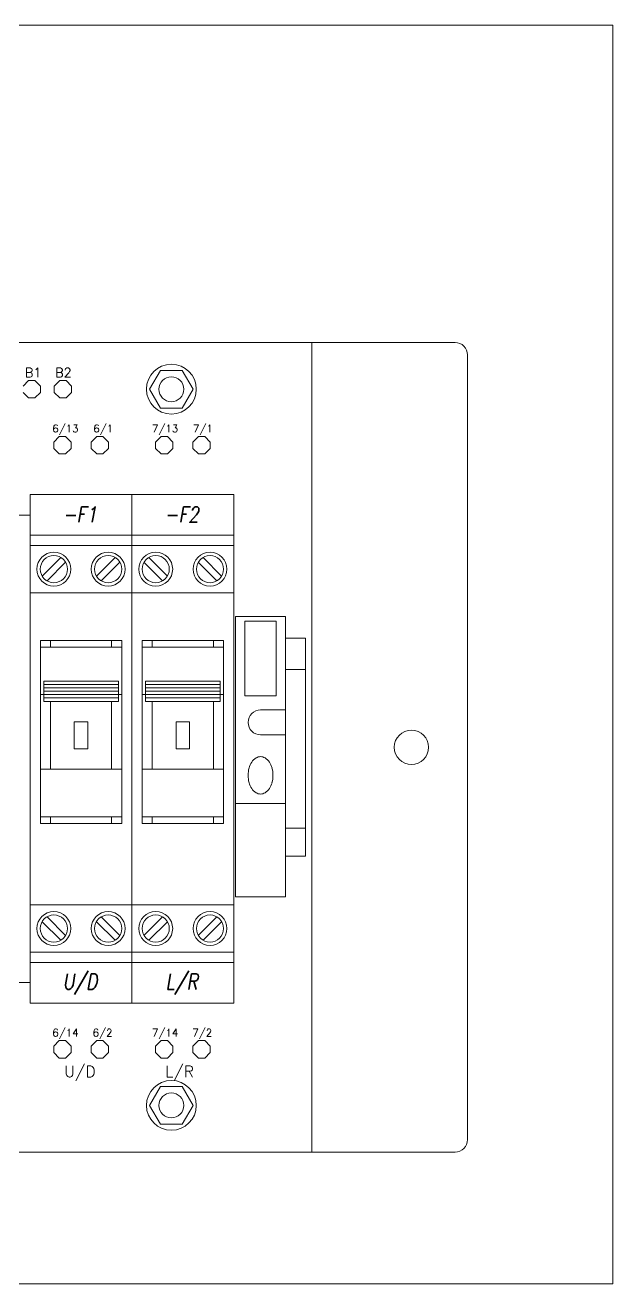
# Model space of a CAD drawing. Extents: x -2993 to 3661, y -4147 to -1441.
# Drawn here: x 3567.1 to 3661.4, y -3603.7 to -3401.6 of the extents above; entities that cross this region are included whole.
import ezdxf
from ezdxf.enums import TextEntityAlignment as Align

# ---------------------------------------------------------------- set-up
doc = ezdxf.new("R2010")
doc.units = 0
doc.header["$LTSCALE"] = 0.1
doc.header["$MEASUREMENT"] = 0
doc.layers.get('0').update_dxf_attribs({"linetype": 'CONTINUOUS'})
for name, color, linetype in [('20', 7, 'CONTINUOUS'), ('21', 7, 'CONTINUOUS'), ('FUNCTIE', 20, 'CONTINUOUS'), ('KLEMMEN', 7, 'CONTINUOUS'), ('KLEMMENMA', 6, 'CONTINUOUS'), ('MONTAGEPLAAT', 230, 'CONTINUOUS'), ('MOTMODULE', 7, 'CONTINUOUS'), ('NRS', 1, 'CONTINUOUS')]:
    doc.layers.add(name, color=color, linetype=linetype)
doc.styles.get("Standard").update_dxf_attribs({"font": 'simplex.shx'})

msp = doc.modelspace()

# ---------------------------------------------------------------- linework, layer by layer
at = {"lineweight": 13}
for p, q in [((3587.09, -3460.08), (3588.84, -3457.05)), ((3588.84, -3457.05), (3592.34, -3457.05)), ((3592.34, -3457.05), (3594.09, -3460.08)), ((3588.84, -3463.11), (3587.09, -3460.08)), ((3594.09, -3460.08), (3592.34, -3463.11)), ((3592.34, -3463.11), (3588.84, -3463.11)), ((3588.84, -3572.05), (3592.34, -3572.05)), ((3592.34, -3572.05), (3594.09, -3575.08)), ((3594.09, -3575.08), (3592.34, -3578.11)), ((3592.34, -3578.11), (3588.84, -3578.11))]:
    msp.add_line(p, q, dxfattribs=at)
at = {"color": 7, "lineweight": 13}
for p, q in [((3587.09, -3575.08), (3588.84, -3572.05)), ((3588.84, -3578.11), (3587.09, -3575.08))]:
    msp.add_line(p, q, dxfattribs=at)
msp.add_lwpolyline([(3213.52, -3603.74), (3661.41, -3603.74), (3661.41, -3401.62), (3213.52, -3401.62)], close=True, dxfattribs=at)
at = {"lineweight": 13}
msp.add_circle((3590.59, -3460.08), 4, dxfattribs=at)
at = {"color": 7, "lineweight": 13}
msp.add_circle((3590.59, -3575.08), 4, dxfattribs=at)
at = {"layer": '20', "lineweight": 13}
for centre in [(3590.59, -3460.08), (3590.59, -3575.08)]:
    msp.add_circle(centre, 2, dxfattribs=at)
at = {"layer": '21', "lineweight": 13}
for p, q in [((3566.79, -3459.57), (3567.68, -3458.68)), ((3567.68, -3458.68), (3568.7, -3458.68)), ((3568.7, -3458.68), (3569.59, -3459.57)), ((3569.59, -3459.57), (3569.59, -3460.59)), ((3571.79, -3459.57), (3572.68, -3458.68)), ((3571.79, -3460.59), (3571.79, -3459.57)), ((3572.68, -3458.68), (3573.7, -3458.68)), ((3573.7, -3458.68), (3574.59, -3459.57)), ((3574.59, -3459.57), (3574.59, -3460.59)), ((3567.68, -3461.48), (3566.79, -3460.59)), ((3568.7, -3461.48), (3567.68, -3461.48)), ((3569.59, -3460.59), (3568.7, -3461.48)), ((3572.68, -3461.48), (3571.79, -3460.59)), ((3573.7, -3461.48), (3572.68, -3461.48)), ((3574.59, -3460.59), (3573.7, -3461.48)), ((3571.72, -3468.57), (3572.61, -3467.68)), ((3572.61, -3467.68), (3573.62, -3467.68)), ((3573.62, -3467.68), (3574.51, -3468.57)), ((3577.72, -3468.57), (3578.61, -3467.68)), ((3578.61, -3467.68), (3579.62, -3467.68)), ((3579.62, -3467.68), (3580.51, -3468.57)), ((3588.05, -3468.57), (3588.94, -3467.68)), ((3588.94, -3467.68), (3589.95, -3467.68)), ((3589.95, -3467.68), (3590.84, -3468.57)), ((3594.05, -3468.57), (3594.94, -3467.68)), ((3594.94, -3467.68), (3595.95, -3467.68)), ((3595.95, -3467.68), (3596.84, -3468.57)), ((3571.72, -3469.59), (3571.72, -3468.57)), ((3572.61, -3470.48), (3571.72, -3469.59)), ((3574.51, -3469.59), (3573.62, -3470.48)), ((3574.51, -3468.57), (3574.51, -3469.59)), ((3577.72, -3469.59), (3577.72, -3468.57)), ((3578.61, -3470.48), (3577.72, -3469.59)), ((3580.51, -3469.59), (3579.62, -3470.48)), ((3580.51, -3468.57), (3580.51, -3469.59)), ((3588.05, -3469.59), (3588.05, -3468.57)), ((3588.94, -3470.48), (3588.05, -3469.59)), ((3590.84, -3469.59), (3589.95, -3470.48)), ((3590.84, -3468.57), (3590.84, -3469.59)), ((3594.05, -3469.59), (3594.05, -3468.57)), ((3594.94, -3470.48), (3594.05, -3469.59)), ((3596.84, -3469.59), (3595.95, -3470.48)), ((3596.84, -3468.57), (3596.84, -3469.59)), ((3573.62, -3470.48), (3572.61, -3470.48)), ((3579.62, -3470.48), (3578.61, -3470.48)), ((3589.95, -3470.48), (3588.94, -3470.48)), ((3595.95, -3470.48), (3594.94, -3470.48)), ((3588.05, -3565.57), (3588.94, -3564.68)), ((3588.94, -3564.68), (3589.95, -3564.68)), ((3589.95, -3564.68), (3590.84, -3565.57)), ((3594.05, -3565.57), (3594.94, -3564.68)), ((3594.94, -3564.68), (3595.95, -3564.68)), ((3595.95, -3564.68), (3596.84, -3565.57)), ((3588.05, -3566.59), (3588.05, -3565.57)), ((3588.94, -3567.48), (3588.05, -3566.59)), ((3590.84, -3566.59), (3589.95, -3567.48)), ((3590.84, -3565.57), (3590.84, -3566.59)), ((3594.05, -3566.59), (3594.05, -3565.57)), ((3594.94, -3567.48), (3594.05, -3566.59)), ((3596.84, -3566.59), (3595.95, -3567.48)), ((3596.84, -3565.57), (3596.84, -3566.59)), ((3589.95, -3567.48), (3588.94, -3567.48)), ((3595.95, -3567.48), (3594.94, -3567.48))]:
    msp.add_line(p, q, dxfattribs=at)
at = {"layer": '21', "color": 7, "lineweight": 13}
for p, q in [((3571.72, -3565.57), (3572.61, -3564.68)), ((3572.61, -3564.68), (3573.62, -3564.68)), ((3573.62, -3564.68), (3574.51, -3565.57)), ((3577.72, -3565.57), (3578.61, -3564.68)), ((3578.61, -3564.68), (3579.62, -3564.68)), ((3579.62, -3564.68), (3580.51, -3565.57)), ((3571.72, -3566.59), (3571.72, -3565.57)), ((3572.61, -3567.48), (3571.72, -3566.59)), ((3574.51, -3566.59), (3573.62, -3567.48)), ((3574.51, -3565.57), (3574.51, -3566.59)), ((3577.72, -3566.59), (3577.72, -3565.57)), ((3578.61, -3567.48), (3577.72, -3566.59)), ((3580.51, -3566.59), (3579.62, -3567.48)), ((3580.51, -3565.57), (3580.51, -3566.59)), ((3573.62, -3567.48), (3572.61, -3567.48)), ((3579.62, -3567.48), (3578.61, -3567.48))]:
    msp.add_line(p, q, dxfattribs=at)
at = {"layer": 'KLEMMEN', "color": 7, "lineweight": 13}
for p, q in [((3567.93, -3558.66), (3567.93, -3477)), ((3567.93, -3477), (3584.26, -3477)), ((3600.6, -3477), (3584.26, -3477)), ((3584.26, -3477), (3584.26, -3558.66)), ((3584.26, -3477), (3584.26, -3558.66)), ((3600.6, -3558.66), (3600.6, -3477)), ((3567.93, -3483.53), (3584.26, -3483.53)), ((3600.6, -3483.53), (3584.26, -3483.53)), ((3567.93, -3485.16), (3584.26, -3485.16)), ((3600.6, -3485.16), (3584.26, -3485.16)), ((3572.85, -3487.1), (3569.87, -3490.08)), ((3570.64, -3490.85), (3573.62, -3487.87)), ((3581.56, -3487.1), (3578.58, -3490.08)), ((3579.35, -3490.85), (3582.33, -3487.87)), ((3589.18, -3490.85), (3586.2, -3487.87)), ((3586.97, -3487.1), (3589.95, -3490.08)), ((3597.89, -3490.85), (3594.91, -3487.87)), ((3595.68, -3487.1), (3598.66, -3490.08)), ((3567.93, -3492.78), (3584.26, -3492.78)), ((3600.6, -3492.78), (3584.26, -3492.78)), ((3569.57, -3529.81), (3569.57, -3500.41)), ((3569.57, -3500.41), (3582.63, -3500.41)), ((3571.2, -3500.41), (3571.2, -3501.5)), ((3581, -3500.41), (3581, -3501.5)), ((3582.63, -3500.41), (3582.63, -3529.81)), ((3598.96, -3500.41), (3585.9, -3500.41)), ((3585.9, -3500.41), (3585.9, -3529.81)), ((3587.53, -3500.41), (3587.53, -3501.5)), ((3569.57, -3501.5), (3582.63, -3501.5)), ((3598.96, -3501.5), (3585.9, -3501.5)), ((3570.11, -3506.94), (3582.09, -3506.94)), ((3570.11, -3506.94), (3570.11, -3510.21)), ((3570.11, -3507.48), (3582.09, -3507.48)), ((3570.11, -3508.03), (3582.09, -3508.03)), ((3570.11, -3508.57), (3582.09, -3508.57)), ((3582.09, -3510.21), (3582.09, -3506.94)), ((3598.42, -3506.94), (3586.44, -3506.94)), ((3586.44, -3510.21), (3586.44, -3506.94)), ((3598.42, -3507.48), (3586.44, -3507.48)), ((3598.42, -3508.03), (3586.44, -3508.03)), ((3598.42, -3508.57), (3586.44, -3508.57)), ((3569.57, -3509.12), (3582.63, -3509.12)), ((3570.11, -3509.12), (3582.09, -3509.12)), ((3570.11, -3509.66), (3582.09, -3509.66)), ((3570.11, -3510.21), (3582.09, -3510.21)), ((3571.2, -3521.09), (3571.2, -3510.21)), ((3581, -3510.21), (3581, -3521.09)), ((3598.96, -3509.12), (3585.9, -3509.12)), ((3598.42, -3509.12), (3586.44, -3509.12)), ((3598.42, -3509.66), (3586.44, -3509.66)), ((3598.42, -3510.21), (3586.44, -3510.21)), ((3587.53, -3510.21), (3587.53, -3521.09)), ((3575.01, -3513.47), (3577.19, -3513.47)), ((3575.01, -3517.83), (3575.01, -3513.47)), ((3577.19, -3513.47), (3577.19, -3517.83)), ((3577.19, -3517.83), (3575.01, -3517.83)), ((3582.63, -3521.09), (3569.57, -3521.09)), ((3585.9, -3521.09), (3598.96, -3521.09)), ((3582.63, -3528.72), (3569.57, -3528.72)), ((3571.2, -3528.72), (3571.2, -3529.81)), ((3581, -3529.81), (3581, -3528.72)), ((3585.9, -3528.72), (3598.96, -3528.72)), ((3587.53, -3529.81), (3587.53, -3528.72)), ((3582.63, -3529.81), (3569.57, -3529.81)), ((3585.9, -3529.81), (3598.96, -3529.81)), ((3584.26, -3542.87), (3567.93, -3542.87)), ((3584.26, -3542.87), (3600.6, -3542.87)), ((3570.64, -3544.81), (3573.62, -3547.79)), ((3579.35, -3544.81), (3582.33, -3547.79)), ((3589.18, -3544.81), (3586.2, -3547.79)), ((3572.85, -3548.56), (3569.87, -3545.58)), ((3581.56, -3548.56), (3578.58, -3545.58)), ((3586.97, -3548.56), (3589.95, -3545.58)), ((3584.26, -3550.49), (3567.93, -3550.49)), ((3584.26, -3550.49), (3600.6, -3550.49)), ((3584.26, -3552.13), (3567.93, -3552.13)), ((3584.26, -3552.13), (3600.6, -3552.13)), ((3584.26, -3558.66), (3567.93, -3558.66)), ((3600.6, -3558.66), (3584.26, -3558.66))]:
    msp.add_line(p, q, dxfattribs=at)
at = {"layer": 'KLEMMEN', "lineweight": 13}
for p, q in [((3597.33, -3500.41), (3597.33, -3501.5)), ((3598.96, -3529.81), (3598.96, -3500.41)), ((3598.42, -3506.94), (3598.42, -3510.21)), ((3597.33, -3521.09), (3597.33, -3510.21)), ((3593.52, -3513.47), (3591.34, -3513.47)), ((3591.34, -3513.47), (3591.34, -3517.83)), ((3593.52, -3517.83), (3593.52, -3513.47)), ((3591.34, -3517.83), (3593.52, -3517.83)), ((3597.33, -3528.72), (3597.33, -3529.81)), ((3597.89, -3544.81), (3594.91, -3547.79)), ((3595.68, -3548.56), (3598.66, -3545.58))]:
    msp.add_line(p, q, dxfattribs=at)
at = {"layer": 'KLEMMEN', "color": 7, "lineweight": 13}
for centre, radius in [((3571.74, -3488.97), 2.72), ((3580.45, -3488.97), 2.72), ((3588.08, -3488.97), 2.72), ((3596.79, -3488.97), 2.72), ((3571.74, -3488.97), 2.18), ((3580.45, -3488.97), 2.18), ((3588.08, -3488.97), 2.18), ((3596.79, -3488.97), 2.18), ((3571.74, -3546.68), 2.72), ((3571.74, -3546.68), 2.18), ((3580.45, -3546.68), 2.72), ((3580.45, -3546.68), 2.18), ((3588.08, -3546.68), 2.72), ((3588.08, -3546.68), 2.18)]:
    msp.add_circle(centre, radius, dxfattribs=at)
at = {"layer": 'KLEMMEN', "lineweight": 13}
for radius in [2.72, 2.18]:
    msp.add_circle((3596.79, -3546.68), radius, dxfattribs=at)
at = {"layer": 'KLEMMENMA', "color": 7, "lineweight": 13}
for p, q in [((3600.9, -3496.58), (3600.9, -3541.58)), ((3608.9, -3496.58), (3600.9, -3496.58)), ((3608.9, -3496.58), (3608.9, -3541.58)), ((3602.4, -3497.33), (3607.4, -3497.33)), ((3602.4, -3509.33), (3602.4, -3497.33)), ((3607.4, -3497.33), (3607.4, -3509.33)), ((3612.09, -3500.08), (3608.9, -3500.08)), ((3612.09, -3535.08), (3612.09, -3500.08)), ((3612.09, -3505.08), (3608.9, -3505.08)), ((3607.4, -3509.33), (3602.4, -3509.33)), ((3604.9, -3511.58), (3608.9, -3511.58)), ((3604.9, -3515.58), (3608.9, -3515.58)), ((3600.9, -3526.58), (3608.9, -3526.58)), ((3612.09, -3530.58), (3608.9, -3530.58)), ((3608.9, -3535.08), (3612.09, -3535.08)), ((3600.9, -3541.58), (3608.9, -3541.58))]:
    msp.add_line(p, q, dxfattribs=at)
for centre, radius, start, end in [((3604.9, -3513.58), 2, 90, 270), ((3606.16, -3521.74), 3.22, 146.3099, 164.5629), ((3605.38, -3521.22), 2.29, 121.8535, 146.3099), ((3604.9, -3520.44), 1.36, 90, 121.8535), ((3604.9, -3520.44), 1.36, 58.1465, 90), ((3604.41, -3521.22), 2.29, 33.6901, 58.1465), ((3603.64, -3521.74), 3.22, 15.4371, 33.6901), ((3607.38, -3522.08), 4.48, 164.5629, 180), ((3607.38, -3522.08), 4.48, 180, 195.4371), ((3602.41, -3522.08), 4.48, 0, 15.4371), ((3602.41, -3522.08), 4.48, 344.5629, 360), ((3606.16, -3522.42), 3.22, 195.4371, 213.6901), ((3605.38, -3522.93), 2.29, 213.6901, 238.1465), ((3604.9, -3523.72), 1.36, 238.1465, 270), ((3604.9, -3523.72), 1.36, 270, 301.8535), ((3604.41, -3522.93), 2.29, 301.8535, 326.3099), ((3603.64, -3522.42), 3.22, 326.3099, 344.5629)]:
    msp.add_arc(centre, radius, start, end, dxfattribs=at)
at = {"layer": 'MONTAGEPLAAT', "color": 7, "lineweight": 13}
for p, q in [((3245.11, -3452.58), (3636.11, -3452.58)), ((3613.11, -3452.58), (3613.11, -3582.58)), ((3638.11, -3454.58), (3638.11, -3580.58)), ((3245.11, -3582.58), (3636.11, -3582.58))]:
    msp.add_line(p, q, dxfattribs=at)
msp.add_circle((3629.11, -3517.58), 2.75, dxfattribs=at)
for centre, start, end in [((3636.11, -3454.58), 0, 90), ((3636.11, -3580.58), 270, 0)]:
    msp.add_arc(centre, 2, start, end, dxfattribs=at)
at = {"layer": 'MOTMODULE', "color": 7, "lineweight": 13}
for p, q in [((3522.93, -3480.33), (3567.93, -3480.33)), ((3567.93, -3555.33), (3567.93, -3480.33)), ((3567.93, -3555.33), (3567.93, -3480.33)), ((3567.93, -3555.33), (3567.93, -3480.33)), ((3567.93, -3555.33), (3567.93, -3480.33)), ((3522.93, -3555.33), (3567.93, -3555.33)), ((3522.93, -3555.33), (3567.93, -3555.33))]:
    msp.add_line(p, q, dxfattribs=at)

# ---------------------------------------------------------------- texts
at = {"layer": '21', "lineweight": 13}
for s, height, p in [('B1', 1.5, (3567.09, -3458.16)), ('B2', 1.5, (3571.95, -3458.16)), ('6/13', 1.2, (3571.49, -3467)), ('6/1', 1.2, (3578.07, -3467)), ('7/13', 1.2, (3587.48, -3467)), ('7/1', 1.2, (3594.06, -3467)), ('7/2', 1.2, (3593.95, -3564.01)), ('L/R', 1.8, (3589.59, -3570.55))]:
    msp.add_text(s, height=height, dxfattribs=at).set_placement(p)
at = {"layer": '21', "color": 7, "lineweight": 13}
for s, height, p in [('6/14', 1.2, (3571.49, -3564.01)), ('6/2', 1.2, (3577.96, -3564.01)), ('7/14', 1.2, (3587.48, -3564.01)), ('U/D', 1.8, (3573.42, -3570.55))]:
    msp.add_text(s, height=height, dxfattribs=at).set_placement(p)
at = {"layer": 'FUNCTIE', "color": 7, "lineweight": 13, "oblique": 10, "width": 0.8}
for s, p in [('U/D', (3575.93, -3556.45)), ('L/R', (3592.26, -3556.45))]:
    msp.add_text(s, height=2.5, dxfattribs=at).set_placement(p, align=Align.CENTER)
at = {"layer": 'NRS', "color": 7, "lineweight": 13, "oblique": 10, "width": 0.8}
for s, p in [('-F1', (3575.93, -3481.45)), ('-F2', (3592.26, -3481.45))]:
    msp.add_text(s, height=2.5, dxfattribs=at).set_placement(p, align=Align.CENTER)

doc.saveas('drawing.dxf')
